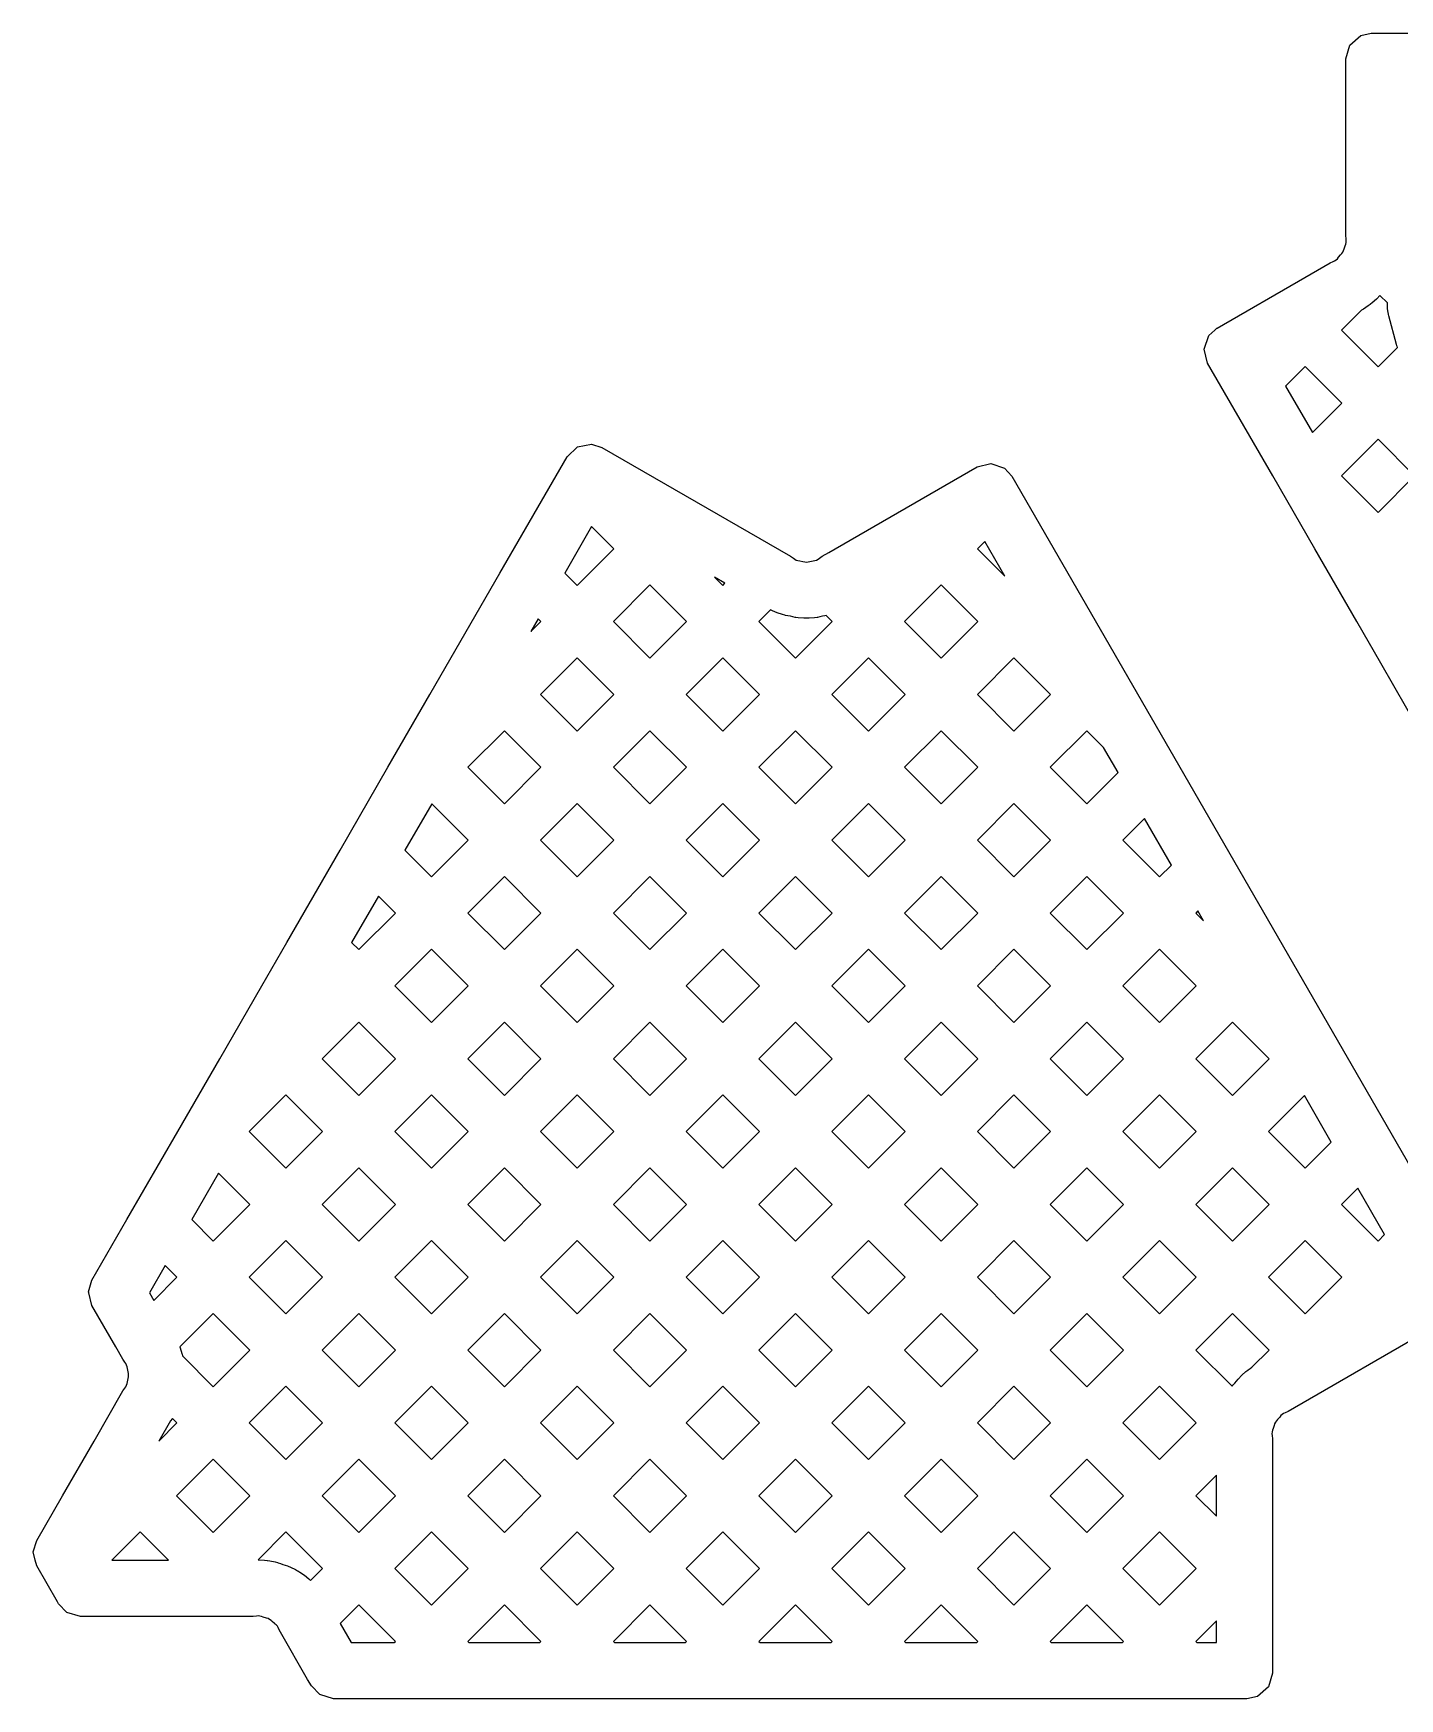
# Model space of a CAD drawing. Extents: x 121.6 to 197.9, y -113.4 to -69.2.
# Drawn here: x 185.16 to 191.81, y -86.55 to -78.45 of the extents above; entities that cross this region are included whole.
import ezdxf

# ---------------------------------------------------------------- set-up
doc = ezdxf.new("R2010")
doc.units = 0
doc.layers.add('BLACK', color=7, linetype='CONTINUOUS')

msp = doc.modelspace()

# ---------------------------------------------------------------- linework, layer by layer
at = {"layer": 'BLACK', "linetype": 'CONTINUOUS'}
for p, q in [((191.568832, -78.506961), (191.621636, -78.461206)), ((191.621636, -78.461206), (191.673147, -78.45)), ((191.673147, -78.45), (196.612182, -78.45)), ((191.549147, -78.574), (191.568832, -78.506961)), ((191.549147, -78.831298), (191.549147, -78.574)), ((191.549147, -79.074994), (191.549147, -78.831298)), ((191.549147, -79.247461), (191.549147, -79.074994)), ((191.549147, -79.433646), (191.549147, -79.247461)), ((191.550208, -79.449831), (191.549147, -79.433646)), ((191.551332, -79.458369), (191.550208, -79.449831)), ((191.513258, -79.539371), (191.523956, -79.527174)), ((191.523956, -79.527174), (191.530041, -79.52109)), ((191.530041, -79.52109), (191.530042, -79.521086)), ((191.530042, -79.521086), (191.5347, -79.514116)), ((191.5347, -79.514116), (191.538405, -79.5066)), ((191.538405, -79.5066), (191.53841, -79.506595)), ((191.53841, -79.506595), (191.540639, -79.498274)), ((191.540639, -79.498274), (191.545856, -79.482908)), ((191.545856, -79.482908), (191.549147, -79.474964)), ((191.549147, -79.474958), (191.550783, -79.466738)), ((191.549147, -79.474964), (191.549147, -79.474958)), ((191.550783, -79.466738), (191.55133, -79.458374)), ((191.55133, -79.458374), (191.551332, -79.458369)), ((191.350059, -79.637399), (191.472235, -79.566861)), ((191.472235, -79.566861), (191.486775, -79.559691)), ((191.486775, -79.559691), (191.494737, -79.556394)), ((191.494737, -79.556394), (191.494739, -79.556391)), ((191.494739, -79.556391), (191.501705, -79.551736)), ((191.501705, -79.551736), (191.508013, -79.546205)), ((191.508013, -79.546205), (191.508016, -79.546204)), ((191.508016, -79.546204), (191.513258, -79.539371)), ((190.923737, -79.883536), (191.350059, -79.637399)), ((191.657591, -79.775912), (191.635231, -79.790853)), ((191.667366, -79.768663), (191.657591, -79.775912)), ((191.667875, -79.768244), (191.667366, -79.768663)), ((191.66839, -79.767876), (191.667875, -79.768244)), ((191.6779, -79.760328), (191.66839, -79.767876)), ((191.698119, -79.742598), (191.6779, -79.760328)), ((191.70685, -79.73415), (191.698119, -79.742598)), ((191.70853, -79.732357), (191.70685, -79.73415)), ((191.714862, -79.724893), (191.70853, -79.732357)), ((191.7515, -79.761531), (191.714862, -79.724893)), ((191.7515, -79.771548), (191.7515, -79.761531)), ((191.751765, -79.779656), (191.7515, -79.771548)), ((191.624455, -79.797289), (191.527665, -79.894079)), ((191.624799, -79.797106), (191.624455, -79.797289)), ((191.635231, -79.790853), (191.624799, -79.797106)), ((191.751872, -79.781289), (191.751765, -79.779656)), ((191.752668, -79.78937), (191.751872, -79.781289)), ((191.755004, -79.807109), (191.752668, -79.78937)), ((191.756322, -79.815093), (191.755004, -79.807109)), ((191.756641, -79.816698), (191.756322, -79.815093)), ((191.758487, -79.824619), (191.756641, -79.816698)), ((191.795523, -79.962835), (191.758487, -79.824619)), ((190.860117, -79.986039), (190.88297, -79.920012)), ((190.88297, -79.920012), (190.911497, -79.894079)), ((190.911497, -79.894079), (190.921977, -79.884552)), ((190.921977, -79.884552), (190.923737, -79.883536)), ((191.527665, -79.894079), (191.705857, -80.072271)), ((190.87659, -80.053939), (190.860117, -79.986039)), ((191.705857, -80.072271), (191.800475, -79.977651)), ((191.797875, -79.970589), (191.795523, -79.962835)), ((191.798401, -79.972139), (191.797875, -79.970589)), ((191.800475, -79.977651), (191.798401, -79.972139)), ((190.941004, -80.165507), (190.87659, -80.053939)), ((191.351597, -80.070149), (191.256238, -80.165507)), ((191.529788, -80.24834), (191.351597, -80.070149)), ((191.19336, -80.6026), (190.941004, -80.165507)), ((191.256238, -80.165507), (191.386682, -80.391445)), ((191.386682, -80.391445), (191.529787, -80.248341)), ((191.529787, -80.248341), (191.529788, -80.24834)), ((187.760315, -80.508963), (187.810881, -80.460749)), ((187.810881, -80.460749), (187.879488, -80.447526)), ((187.879488, -80.447526), (187.929697, -80.463576)), ((187.929697, -80.463576), (188.847468, -80.993452)), ((191.705857, -80.424409), (191.527665, -80.6026)), ((191.884049, -80.602601), (191.705857, -80.424409)), ((187.433584, -81.074877), (187.760315, -80.508963)), ((189.06468, -80.956862), (189.754578, -80.558549)), ((189.754578, -80.558549), (189.822474, -80.542078)), ((189.822474, -80.542078), (189.888501, -80.564931)), ((189.888501, -80.564931), (189.923961, -80.603938)), ((189.923961, -80.603938), (190.69238, -81.934879)), ((191.397892, -80.956861), (191.19336, -80.6026)), ((191.527665, -80.6026), (191.705857, -80.780792)), ((191.705857, -80.780792), (191.884049, -80.602601)), ((187.879261, -80.848939), (187.748816, -81.074877)), ((187.987183, -80.956861), (187.879261, -80.848939)), ((187.848902, -81.095143), (187.987183, -80.956861)), ((189.001308, -80.99345), (189.033152, -80.975065)), ((189.033152, -80.975065), (189.06468, -80.956862)), ((189.791945, -80.92128), (189.756364, -80.956862)), ((189.756364, -80.956862), (189.889155, -81.089653)), ((189.889155, -81.089653), (189.791945, -80.92128)), ((191.602425, -81.311122), (191.397892, -80.956861)), ((188.847468, -80.993452), (188.860955, -81.002463)), ((188.860955, -81.002463), (188.867792, -81.00771)), ((188.867792, -81.00771), (188.867794, -81.00771)), ((188.867794, -81.00771), (188.875318, -81.011421)), ((188.875318, -81.011421), (188.883251, -81.014114)), ((188.883251, -81.014114), (188.883255, -81.014114)), ((188.883255, -81.014114), (188.883256, -81.014115)), ((188.883256, -81.014115), (188.891793, -81.015238)), ((188.891793, -81.015238), (188.907701, -81.018403)), ((188.907701, -81.018403), (188.916018, -81.020632)), ((188.916018, -81.020632), (188.916022, -81.020631)), ((188.916022, -81.020631), (188.924387, -81.02118)), ((188.924387, -81.02118), (188.93275, -81.020631)), ((188.93275, -81.020631), (188.932755, -81.020632)), ((188.932755, -81.020632), (188.941068, -81.018404)), ((188.941068, -81.018404), (188.956973, -81.015239)), ((188.956973, -81.015239), (188.965517, -81.014115)), ((188.965517, -81.014115), (188.965521, -81.014112)), ((188.965521, -81.014112), (188.973467, -81.011415)), ((188.973467, -81.011415), (188.980975, -81.007711)), ((188.980975, -81.007711), (188.980982, -81.00771)), ((188.980982, -81.00771), (188.987818, -81.002464)), ((188.987818, -81.002464), (189.001308, -80.99345)), ((187.26918, -81.359634), (187.433584, -81.074877)), ((187.748816, -81.074877), (187.808992, -81.135053)), ((187.808992, -81.135053), (187.848902, -81.095143)), ((188.163252, -81.13293), (187.985061, -81.311122)), ((188.341443, -81.311121), (188.163252, -81.13293)), ((188.528206, -81.124359), (188.477603, -81.095143)), ((188.477603, -81.095143), (188.517513, -81.135053)), ((188.517513, -81.135053), (188.528206, -81.124359)), ((189.580294, -81.13293), (189.402103, -81.311122)), ((189.758486, -81.311122), (189.580294, -81.13293)), ((187.619924, -81.298123), (187.58441, -81.359634)), ((187.58441, -81.359634), (187.632923, -81.311122)), ((187.632923, -81.311122), (187.619924, -81.298123)), ((187.985061, -81.311122), (188.163252, -81.489313)), ((188.163252, -81.489313), (188.341444, -81.311122)), ((188.341444, -81.311122), (188.341443, -81.311121)), ((188.750462, -81.25424), (188.693581, -81.311121)), ((188.693581, -81.311121), (188.871773, -81.489313)), ((188.759094, -81.258498), (188.750462, -81.25424)), ((188.770249, -81.263335), (188.759094, -81.258498)), ((188.770875, -81.26357), (188.770249, -81.263335)), ((188.771483, -81.263846), (188.770875, -81.26357)), ((188.782788, -81.268312), (188.771483, -81.263846)), ((188.808243, -81.276951), (188.782788, -81.268312)), ((188.819924, -81.280287), (188.808243, -81.276951)), ((188.822316, -81.280845), (188.819924, -81.280287)), ((188.83431, -81.283027), (188.822316, -81.280845)), ((188.846471, -81.284627), (188.83431, -81.283027)), ((188.858331, -81.287806), (188.846471, -81.284627)), ((188.870254, -81.290381), (188.858331, -81.287806)), ((188.872679, -81.290781), (188.870254, -81.290381)), ((188.871773, -81.489313), (189.049965, -81.311122)), ((188.884752, -81.292169), (188.872679, -81.290781)), ((188.91158, -81.293927), (188.884752, -81.292169)), ((188.923775, -81.294125), (188.91158, -81.293927)), ((188.924387, -81.294104), (188.923775, -81.294125)), ((188.924999, -81.294125), (188.924387, -81.294104)), ((188.937194, -81.293927), (188.924999, -81.294125)), ((188.964023, -81.292169), (188.937194, -81.293927)), ((188.976104, -81.290779), (188.964023, -81.292169)), ((188.978528, -81.290379), (188.976104, -81.290779)), ((188.990446, -81.287805), (188.978528, -81.290379)), ((189.002304, -81.284626), (188.990446, -81.287805)), ((189.014466, -81.283026), (189.002304, -81.284626)), ((189.020729, -81.281886), (189.014466, -81.283026)), ((189.049965, -81.311122), (189.020729, -81.281886)), ((189.402103, -81.311122), (189.580294, -81.489313)), ((189.580294, -81.489313), (189.758486, -81.311122)), ((191.719014, -81.513061), (191.602425, -81.311122)), ((187.092656, -81.665382), (187.26918, -81.359634)), ((187.808992, -81.487191), (187.6308, -81.665382)), ((187.987183, -81.665382), (187.808992, -81.487191)), ((188.517513, -81.487191), (188.339321, -81.665382)), ((188.695704, -81.665382), (188.517513, -81.487191)), ((189.226034, -81.487191), (189.047842, -81.665382)), ((189.404225, -81.665382), (189.226034, -81.487191)), ((189.934555, -81.487191), (189.756363, -81.665382)), ((190.112746, -81.665382), (189.934555, -81.487191)), ((191.909836, -81.843574), (191.719014, -81.513061)), ((186.888123, -82.019643), (187.092656, -81.665382)), ((187.6308, -81.665382), (187.808992, -81.843574)), ((187.808992, -81.843574), (187.987183, -81.665382)), ((188.339321, -81.665382), (188.517513, -81.843574)), ((188.517513, -81.843574), (188.695704, -81.665382)), ((189.047842, -81.665382), (189.226034, -81.843574)), ((189.226034, -81.843574), (189.404225, -81.665382)), ((189.756363, -81.665382), (189.934555, -81.843574)), ((189.934555, -81.843574), (190.112746, -81.665382)), ((187.454731, -81.841451), (187.27654, -82.019643)), ((187.632923, -82.019643), (187.454731, -81.841451)), ((188.163252, -81.841451), (187.985061, -82.019643)), ((188.341444, -82.019643), (188.163252, -81.841451)), ((188.871773, -81.841451), (188.693582, -82.019643)), ((189.049965, -82.019643), (188.871773, -81.841451)), ((189.580294, -81.841451), (189.402103, -82.019643)), ((189.758486, -82.019643), (189.580294, -81.841451)), ((190.288815, -81.841451), (190.110624, -82.019643)), ((190.370183, -81.922819), (190.288815, -81.841451)), ((190.441062, -82.045585), (190.370183, -81.922819)), ((190.69238, -81.934879), (192.163277, -84.482547)), ((186.655574, -82.42243), (186.888123, -82.019643)), ((187.27654, -82.019643), (187.454731, -82.197834)), ((187.454731, -82.197834), (187.632923, -82.019643)), ((187.985061, -82.019643), (188.163252, -82.197834)), ((188.163252, -82.197834), (188.341444, -82.019643)), ((188.693582, -82.019643), (188.871773, -82.197834)), ((188.871773, -82.197834), (189.049965, -82.019643)), ((189.402103, -82.019643), (189.580294, -82.197834)), ((189.580294, -82.197834), (189.758486, -82.019643)), ((190.110624, -82.019643), (190.288815, -82.197834)), ((190.288815, -82.197834), (190.441062, -82.045585)), ((187.10125, -82.196491), (186.970806, -82.42243)), ((187.278662, -82.373903), (187.10125, -82.196491)), ((187.808992, -82.195712), (187.6308, -82.373903)), ((187.987183, -82.373903), (187.808992, -82.195712)), ((188.517513, -82.195712), (188.339321, -82.373903)), ((188.695704, -82.373903), (188.517513, -82.195712)), ((189.226034, -82.195712), (189.047842, -82.373903)), ((189.404225, -82.373903), (189.226034, -82.195712)), ((189.934555, -82.195712), (189.756363, -82.373903)), ((190.112746, -82.373903), (189.934555, -82.195712)), ((190.569955, -82.268833), (190.464885, -82.373904)), ((190.700399, -82.49477), (190.569955, -82.268833)), ((186.396238, -82.871614), (186.655574, -82.42243)), ((186.970806, -82.42243), (187.100471, -82.552095)), ((187.100471, -82.552095), (187.278662, -82.373903)), ((187.6308, -82.373903), (187.808992, -82.552095)), ((187.808992, -82.552095), (187.987183, -82.373903)), ((188.339321, -82.373903), (188.517513, -82.552095)), ((188.517513, -82.552095), (188.695704, -82.373903)), ((189.047842, -82.373903), (189.226034, -82.552095)), ((189.226034, -82.552095), (189.404225, -82.373903)), ((189.756363, -82.373903), (189.934555, -82.552095)), ((189.934555, -82.552095), (190.112745, -82.373904)), ((190.112745, -82.373904), (190.112746, -82.373903)), ((190.464885, -82.373904), (190.643075, -82.552094)), ((190.643075, -82.552094), (190.700399, -82.49477)), ((187.454731, -82.549972), (187.27654, -82.728164)), ((187.632923, -82.728164), (187.454731, -82.549972)), ((188.163252, -82.549972), (187.985061, -82.728164)), ((188.341444, -82.728164), (188.163252, -82.549972)), ((188.871773, -82.549972), (188.693582, -82.728164)), ((189.049965, -82.728164), (188.871773, -82.549972)), ((189.580294, -82.549972), (189.402103, -82.728164)), ((189.758486, -82.728164), (189.580294, -82.549972)), ((190.288815, -82.549972), (190.110624, -82.728164)), ((190.467007, -82.728164), (190.288815, -82.549972)), ((186.841914, -82.645676), (186.711469, -82.871614)), ((186.924402, -82.728164), (186.841914, -82.645676)), ((186.74621, -82.906355), (186.924402, -82.728164)), ((187.27654, -82.728164), (187.454731, -82.906355)), ((187.454731, -82.906355), (187.632923, -82.728164)), ((187.985061, -82.728164), (188.163252, -82.906355)), ((188.163252, -82.906355), (188.341444, -82.728164)), ((188.693582, -82.728164), (188.871773, -82.906355)), ((188.871773, -82.906355), (189.049965, -82.728164)), ((189.402103, -82.728164), (189.580294, -82.906355)), ((189.580294, -82.906355), (189.758486, -82.728164)), ((190.110624, -82.728164), (190.288815, -82.906355)), ((190.288815, -82.906355), (190.467007, -82.728164)), ((190.829291, -82.718017), (190.819145, -82.728164)), ((190.819145, -82.728164), (190.857012, -82.766031)), ((190.857012, -82.766031), (190.829291, -82.718017)), ((186.274527, -83.082424), (186.396238, -82.871614)), ((186.711469, -82.871614), (186.74621, -82.906355)), ((187.100471, -82.904233), (186.922279, -83.082424)), ((187.278662, -83.082424), (187.100471, -82.904233)), ((187.808992, -82.904233), (187.6308, -83.082424)), ((187.987183, -83.082424), (187.808992, -82.904233)), ((188.517513, -82.904233), (188.339321, -83.082424)), ((188.695704, -83.082424), (188.517513, -82.904233)), ((189.226034, -82.904233), (189.047842, -83.082424)), ((189.404225, -83.082424), (189.226034, -82.904233)), ((189.934555, -82.904233), (189.756363, -83.082424)), ((190.112746, -83.082424), (189.934555, -82.904233)), ((190.643076, -82.904233), (190.464884, -83.082424)), ((190.821267, -83.082424), (190.643076, -82.904233)), ((186.069994, -83.436685), (186.274527, -83.082424)), ((186.922279, -83.082424), (187.100471, -83.260616)), ((187.100471, -83.260616), (187.278662, -83.082424)), ((187.6308, -83.082424), (187.808992, -83.260616)), ((187.808992, -83.260616), (187.987183, -83.082424)), ((188.339321, -83.082424), (188.517513, -83.260616)), ((188.517513, -83.260616), (188.695704, -83.082424)), ((189.047842, -83.082424), (189.226034, -83.260616)), ((189.226034, -83.260616), (189.404225, -83.082424)), ((189.756363, -83.082424), (189.934555, -83.260616)), ((189.934555, -83.260616), (190.112746, -83.082424)), ((190.464884, -83.082424), (190.643076, -83.260616)), ((190.643076, -83.260616), (190.821267, -83.082424)), ((186.74621, -83.258493), (186.568019, -83.436685)), ((186.924402, -83.436685), (186.74621, -83.258493)), ((187.454731, -83.258493), (187.27654, -83.436685)), ((187.632923, -83.436685), (187.454731, -83.258493)), ((188.163252, -83.258493), (187.985061, -83.436685)), ((188.341444, -83.436685), (188.163252, -83.258493)), ((188.871773, -83.258493), (188.693582, -83.436685)), ((189.049965, -83.436685), (188.871773, -83.258493)), ((189.580294, -83.258493), (189.402103, -83.436685)), ((189.758486, -83.436685), (189.580294, -83.258493)), ((190.288815, -83.258493), (190.110624, -83.436685)), ((190.467007, -83.436685), (190.288815, -83.258493)), ((190.997336, -83.258493), (190.819145, -83.436685)), ((191.175528, -83.436685), (190.997336, -83.258493)), ((185.865462, -83.790945), (186.069994, -83.436685)), ((186.568019, -83.436685), (186.74621, -83.614876)), ((186.74621, -83.614876), (186.924402, -83.436685)), ((187.27654, -83.436685), (187.454731, -83.614876)), ((187.454731, -83.614876), (187.632923, -83.436685)), ((187.985061, -83.436685), (188.163252, -83.614876)), ((188.163252, -83.614876), (188.341444, -83.436685)), ((188.693582, -83.436685), (188.871773, -83.614876)), ((188.871773, -83.614876), (189.049965, -83.436685)), ((189.402103, -83.436685), (189.580294, -83.614876)), ((189.580294, -83.614876), (189.758486, -83.436685)), ((190.110624, -83.436685), (190.288815, -83.614876)), ((190.288815, -83.614876), (190.467007, -83.436685)), ((190.819145, -83.436685), (190.997336, -83.614876)), ((190.997336, -83.614876), (191.175528, -83.436685)), ((186.39195, -83.612754), (186.213758, -83.790945)), ((186.570141, -83.790945), (186.39195, -83.612754)), ((187.100471, -83.612754), (186.922279, -83.790945)), ((187.278662, -83.790945), (187.100471, -83.612754)), ((187.808992, -83.612754), (187.6308, -83.790945)), ((187.987183, -83.790945), (187.808992, -83.612754)), ((188.517513, -83.612754), (188.339321, -83.790945)), ((188.695704, -83.790945), (188.517513, -83.612754)), ((189.226034, -83.612754), (189.047842, -83.790945)), ((189.404225, -83.790945), (189.226034, -83.612754)), ((189.934555, -83.612754), (189.756363, -83.790945)), ((190.112746, -83.790945), (189.934555, -83.612754)), ((190.643076, -83.612754), (190.464884, -83.790945)), ((190.821267, -83.790945), (190.643076, -83.612754)), ((191.347965, -83.616386), (191.173405, -83.790945)), ((191.478409, -83.842324), (191.347965, -83.616386)), ((185.618228, -84.219167), (185.865462, -83.790945)), ((186.213758, -83.790945), (186.39195, -83.969137)), ((186.39195, -83.969137), (186.570141, -83.790945)), ((186.922279, -83.790945), (187.100471, -83.969137)), ((187.100471, -83.969137), (187.278662, -83.790945)), ((187.6308, -83.790945), (187.808992, -83.969137)), ((187.808992, -83.969137), (187.987183, -83.790945)), ((188.339321, -83.790945), (188.517513, -83.969137)), ((188.517513, -83.969137), (188.695704, -83.790945)), ((189.047842, -83.790945), (189.226034, -83.969137)), ((189.226034, -83.969137), (189.404225, -83.790945)), ((189.756363, -83.790945), (189.934555, -83.969137)), ((189.934555, -83.969137), (190.112746, -83.790945)), ((190.464884, -83.790945), (190.643076, -83.969137)), ((190.643076, -83.969137), (190.821267, -83.790945)), ((191.173405, -83.790945), (191.351597, -83.969137)), ((191.351597, -83.969137), (191.478409, -83.842324)), ((186.74621, -83.967014), (186.568019, -84.145206)), ((186.924402, -84.145206), (186.74621, -83.967014)), ((187.454731, -83.967014), (187.27654, -84.145206)), ((187.632923, -84.145206), (187.454731, -83.967014)), ((188.163252, -83.967014), (187.985061, -84.145206)), ((188.341444, -84.145206), (188.163252, -83.967014)), ((188.871773, -83.967014), (188.693582, -84.145206)), ((189.049965, -84.145206), (188.871773, -83.967014)), ((189.580294, -83.967014), (189.402103, -84.145206)), ((189.758486, -84.145206), (189.580294, -83.967014)), ((190.288815, -83.967014), (190.110624, -84.145206)), ((190.467007, -84.145206), (190.288815, -83.967014)), ((190.997336, -83.967014), (190.819145, -84.145206)), ((191.175528, -84.145206), (190.997336, -83.967014)), ((186.063904, -83.993229), (185.933459, -84.219167)), ((186.215881, -84.145206), (186.063904, -83.993229)), ((191.607301, -84.06557), (191.527666, -84.145206)), ((191.737747, -84.291508), (191.607301, -84.06557)), ((186.037689, -84.323397), (186.215881, -84.145206)), ((186.568019, -84.145206), (186.74621, -84.323397)), ((186.74621, -84.323397), (186.924402, -84.145206)), ((187.27654, -84.145206), (187.454731, -84.323397)), ((187.454731, -84.323397), (187.632923, -84.145206)), ((187.985061, -84.145206), (188.163252, -84.323397)), ((188.163252, -84.323397), (188.341444, -84.145206)), ((188.693582, -84.145206), (188.871773, -84.323397)), ((188.871773, -84.323397), (189.049965, -84.145206)), ((189.402103, -84.145206), (189.580294, -84.323397)), ((189.580294, -84.323397), (189.758486, -84.145206)), ((190.110624, -84.145206), (190.288815, -84.323397)), ((190.288815, -84.323397), (190.467007, -84.145206)), ((190.819145, -84.145206), (190.997336, -84.323397)), ((190.997336, -84.323397), (191.175528, -84.145206)), ((191.527666, -84.145206), (191.705857, -84.323397)), ((185.448269, -84.513544), (185.618228, -84.219167)), ((185.933459, -84.219167), (186.037689, -84.323397)), ((191.705857, -84.323397), (191.737747, -84.291508)), ((186.39195, -84.321275), (186.213758, -84.499466)), ((186.570141, -84.499466), (186.39195, -84.321275)), ((187.100471, -84.321275), (186.922279, -84.499466)), ((187.278662, -84.499466), (187.100471, -84.321275)), ((187.808992, -84.321275), (187.6308, -84.499466)), ((187.987183, -84.499466), (187.808992, -84.321275)), ((188.517513, -84.321275), (188.339321, -84.499466)), ((188.695704, -84.499466), (188.517513, -84.321275)), ((189.226034, -84.321275), (189.047842, -84.499466)), ((189.404225, -84.499466), (189.226034, -84.321275)), ((189.934555, -84.321275), (189.756363, -84.499466)), ((190.112746, -84.499466), (189.934555, -84.321275)), ((190.643076, -84.321275), (190.464884, -84.499466)), ((190.821267, -84.499466), (190.643076, -84.321275)), ((191.351597, -84.321275), (191.173405, -84.499466)), ((191.529788, -84.499466), (191.351597, -84.321275)), ((185.804567, -84.442413), (185.727707, -84.575538)), ((185.86162, -84.499466), (185.804567, -84.442413)), ((185.431798, -84.569641), (185.448269, -84.513544)), ((185.748878, -84.612207), (185.86162, -84.499466)), ((186.213758, -84.499466), (186.39195, -84.677658)), ((186.39195, -84.677658), (186.570141, -84.499466)), ((186.922279, -84.499466), (187.100471, -84.677658)), ((187.100471, -84.677658), (187.278662, -84.499466)), ((187.6308, -84.499466), (187.808992, -84.677658)), ((187.808992, -84.677658), (187.987183, -84.499466)), ((188.339321, -84.499466), (188.517513, -84.677658)), ((188.517513, -84.677658), (188.695704, -84.499466)), ((189.047842, -84.499466), (189.226034, -84.677658)), ((189.226034, -84.677658), (189.404225, -84.499466)), ((189.756363, -84.499466), (189.934555, -84.677658)), ((189.934555, -84.677658), (190.112746, -84.499466)), ((190.464884, -84.499466), (190.643076, -84.677658)), ((190.643076, -84.677658), (190.821267, -84.499466)), ((191.173405, -84.499466), (191.351597, -84.677658)), ((191.351597, -84.677658), (191.529788, -84.499466)), ((185.433229, -84.575538), (185.431798, -84.569641)), ((185.44827, -84.637537), (185.433229, -84.575538)), ((185.727707, -84.575538), (185.748878, -84.612207)), ((185.564, -84.837985), (185.44827, -84.637537)), ((186.03769, -84.675536), (185.875239, -84.837985)), ((186.215881, -84.853727), (186.03769, -84.675536)), ((186.74621, -84.675535), (186.568019, -84.853727)), ((186.924402, -84.853727), (186.74621, -84.675535)), ((187.454731, -84.675535), (187.27654, -84.853727)), ((187.632923, -84.853727), (187.454731, -84.675535)), ((188.163252, -84.675535), (187.985061, -84.853727)), ((188.341444, -84.853727), (188.163252, -84.675535)), ((188.871773, -84.675535), (188.693582, -84.853727)), ((189.049965, -84.853727), (188.871773, -84.675535)), ((189.580294, -84.675535), (189.402103, -84.853727)), ((189.758486, -84.853727), (189.580294, -84.675535)), ((190.288815, -84.675535), (190.110624, -84.853727)), ((190.467007, -84.853727), (190.288815, -84.675535)), ((190.997336, -84.675535), (190.819145, -84.853727)), ((191.175527, -84.853726), (190.997336, -84.675535)), ((192.122137, -84.659289), (191.268974, -85.151864)), ((185.599015, -84.898633), (185.564, -84.837985)), ((185.875239, -84.837985), (185.882507, -84.859398)), ((185.882507, -84.859398), (185.885845, -84.87109)), ((185.885845, -84.87109), (185.886403, -84.873483)), ((185.886403, -84.873483), (185.887993, -84.882222)), ((186.037689, -85.031918), (186.215881, -84.853727)), ((186.568019, -84.853727), (186.74621, -85.031918)), ((186.74621, -85.031918), (186.924402, -84.853727)), ((187.27654, -84.853727), (187.454731, -85.031918)), ((187.454731, -85.031918), (187.632923, -84.853727)), ((187.985061, -84.853727), (188.163252, -85.031918)), ((188.163252, -85.031918), (188.341444, -84.853727)), ((188.693582, -84.853727), (188.871773, -85.031918)), ((188.871773, -85.031918), (189.049965, -84.853727)), ((189.402103, -84.853727), (189.580294, -85.031918)), ((189.580294, -85.031918), (189.758486, -84.853727)), ((190.110624, -84.853727), (190.288815, -85.031918)), ((190.288815, -85.031918), (190.467007, -84.853727)), ((190.819145, -84.853727), (190.995291, -85.029873)), ((191.092124, -84.937129), (191.175527, -84.853726)), ((185.608023, -84.912113), (185.599015, -84.898633)), ((185.613266, -84.918946), (185.608023, -84.912113)), ((185.613266, -84.918948), (185.613266, -84.918946)), ((185.616976, -84.926469), (185.613266, -84.918948)), ((185.61967, -84.934407), (185.616976, -84.926469)), ((185.61967, -84.934408), (185.61967, -84.934407)), ((185.619671, -84.93441), (185.61967, -84.934408)), ((185.620794, -84.942946), (185.619671, -84.93441)), ((185.623956, -84.958847), (185.620794, -84.942946)), ((185.626188, -84.967173), (185.623956, -84.958847)), ((185.887993, -84.882222), (186.037689, -85.031918)), ((191.04309, -84.97613), (191.063293, -84.958413)), ((191.063293, -84.958413), (191.072809, -84.950859)), ((191.072809, -84.950859), (191.073338, -84.950479)), ((191.073338, -84.950479), (191.073847, -84.950062)), ((191.073847, -84.950062), (191.083633, -84.942803)), ((191.083633, -84.942803), (191.092124, -84.937129)), ((185.599014, -85.052449), (185.608026, -85.038963)), ((185.608026, -85.038963), (185.613266, -85.032135)), ((185.613266, -85.032135), (185.613267, -85.032128)), ((185.613267, -85.032128), (185.616975, -85.02461)), ((185.616975, -85.02461), (185.619669, -85.016675)), ((185.619668, -85.016675), (185.619671, -85.016672)), ((185.619669, -85.016675), (185.619668, -85.016675)), ((185.619671, -85.016672), (185.620794, -85.008131)), ((185.620794, -85.008131), (185.623958, -84.992227)), ((185.623958, -84.992227), (185.626188, -84.983909)), ((185.626187, -84.967178), (185.626188, -84.967173)), ((185.626736, -84.975549), (185.626187, -84.967178)), ((185.626187, -84.983905), (185.626188, -84.983904)), ((185.626188, -84.983909), (185.626187, -84.983905)), ((185.626188, -84.983904), (185.626736, -84.975549)), ((186.39195, -85.029796), (186.213758, -85.207987)), ((186.570141, -85.207987), (186.39195, -85.029796)), ((187.100471, -85.029796), (186.922279, -85.207987)), ((187.278662, -85.207987), (187.100471, -85.029796)), ((187.808992, -85.029796), (187.6308, -85.207987)), ((187.987183, -85.207987), (187.808992, -85.029796)), ((188.517513, -85.029796), (188.339321, -85.207987)), ((188.695704, -85.207987), (188.517513, -85.029796)), ((189.226034, -85.029796), (189.047842, -85.207987)), ((189.404225, -85.207987), (189.226034, -85.029796)), ((189.934555, -85.029796), (189.756363, -85.207987)), ((190.112746, -85.207987), (189.934555, -85.029796)), ((190.643076, -85.029796), (190.464884, -85.207987)), ((190.821267, -85.207987), (190.643076, -85.029796)), ((190.995291, -85.029873), (190.998898, -85.025011)), ((190.998898, -85.025011), (191.000455, -85.023114)), ((191.000455, -85.023114), (191.008611, -85.014115)), ((191.008611, -85.014115), (191.017308, -85.005415)), ((191.017308, -85.005415), (191.024802, -84.995652)), ((191.024802, -84.995652), (191.03268, -84.986369)), ((191.03268, -84.986369), (191.034359, -84.984577)), ((191.034359, -84.984577), (191.04309, -84.97613)), ((185.458432, -85.295944), (185.599014, -85.052449)), ((185.830552, -85.197411), (185.773663, -85.295944)), ((185.838028, -85.187671), (185.830552, -85.197411)), ((185.839368, -85.185735), (185.838028, -85.187671)), ((185.86162, -85.207987), (185.839368, -85.185735)), ((191.211168, -85.197635), (191.206506, -85.20461)), ((191.217264, -85.191538), (191.211168, -85.197635)), ((191.227942, -85.179363), (191.217264, -85.191538)), ((191.233191, -85.172523), (191.227942, -85.179363)), ((191.239498, -85.166992), (191.233191, -85.172523)), ((191.246471, -85.162333), (191.239498, -85.166992)), ((191.254434, -85.159035), (191.246471, -85.162333)), ((191.268974, -85.151864), (191.254434, -85.159035)), ((185.773663, -85.295944), (185.86162, -85.207987)), ((186.213758, -85.207987), (186.39195, -85.386179)), ((186.39195, -85.386179), (186.570141, -85.207987)), ((186.922279, -85.207987), (187.100471, -85.386179)), ((187.100471, -85.386179), (187.278662, -85.207987)), ((187.6308, -85.207987), (187.808992, -85.386179)), ((187.808992, -85.386179), (187.987183, -85.207987)), ((188.339321, -85.207987), (188.517513, -85.386179)), ((188.517513, -85.386179), (188.695704, -85.207987)), ((189.047842, -85.207987), (189.226034, -85.386179)), ((189.226034, -85.386179), (189.404225, -85.207987)), ((189.756363, -85.207987), (189.934555, -85.386179)), ((189.934555, -85.386179), (190.112746, -85.207987)), ((190.464884, -85.207987), (190.643076, -85.386179)), ((190.643076, -85.386179), (190.821267, -85.207987)), ((191.190424, -85.251991), (191.189876, -85.260361)), ((191.189876, -85.260361), (191.191, -85.268897)), ((191.192061, -85.24376), (191.190424, -85.251991)), ((191.191, -85.268897), (191.192061, -85.285082)), ((191.195361, -85.235793), (191.192061, -85.24376)), ((191.200567, -85.220456), (191.195361, -85.235793)), ((191.202798, -85.212132), (191.200567, -85.220456)), ((191.206506, -85.20461), (191.202798, -85.212132)), ((185.30468, -85.562248), (185.458432, -85.295944)), ((191.192061, -85.285082), (191.192061, -86.425079)), ((186.037689, -85.384056), (185.859498, -85.562248)), ((186.215881, -85.562248), (186.037689, -85.384056)), ((186.74621, -85.384056), (186.568019, -85.562248)), ((186.924402, -85.562248), (186.74621, -85.384056)), ((187.454731, -85.384056), (187.27654, -85.562248)), ((187.632923, -85.562248), (187.454731, -85.384056)), ((188.163252, -85.384056), (187.985061, -85.562248)), ((188.341444, -85.562248), (188.163252, -85.384056)), ((188.871773, -85.384056), (188.693582, -85.562248)), ((189.049965, -85.562248), (188.871773, -85.384056)), ((189.580294, -85.384056), (189.402103, -85.562248)), ((189.758486, -85.562248), (189.580294, -85.384056)), ((190.288815, -85.384056), (190.110624, -85.562248)), ((190.467007, -85.562248), (190.288815, -85.384056)), ((190.919061, -85.462332), (190.819145, -85.562248)), ((190.919061, -85.662164), (190.919061, -85.462332)), ((185.17921, -85.779568), (185.30468, -85.562248)), ((185.859498, -85.562248), (186.037689, -85.740439)), ((186.037689, -85.740439), (186.215881, -85.562248)), ((186.568019, -85.562248), (186.74621, -85.740439)), ((186.74621, -85.740439), (186.924402, -85.562248)), ((187.27654, -85.562248), (187.454731, -85.740439)), ((187.454731, -85.740439), (187.632923, -85.562248)), ((187.985061, -85.562248), (188.163252, -85.740439)), ((188.163252, -85.740439), (188.341444, -85.562248)), ((188.693582, -85.562248), (188.871773, -85.740439)), ((188.871773, -85.740439), (189.049965, -85.562248)), ((189.402103, -85.562248), (189.580294, -85.740439)), ((189.580294, -85.740439), (189.758486, -85.562248)), ((190.110624, -85.562248), (190.288815, -85.740439)), ((190.288815, -85.740439), (190.467007, -85.562248)), ((190.819145, -85.562248), (190.919061, -85.662164)), ((185.683429, -85.738317), (185.545667, -85.876079)), ((185.818636, -85.873524), (185.683429, -85.738317)), ((186.39195, -85.738317), (186.256742, -85.873524)), ((186.570141, -85.916508), (186.39195, -85.738317)), ((187.100471, -85.738317), (186.922279, -85.916508)), ((187.278662, -85.916508), (187.100471, -85.738317)), ((187.808992, -85.738317), (187.6308, -85.916508)), ((187.987183, -85.916508), (187.808992, -85.738317)), ((188.517513, -85.738317), (188.339321, -85.916508)), ((188.695704, -85.916508), (188.517513, -85.738317)), ((189.226034, -85.738317), (189.047842, -85.916508)), ((189.404225, -85.916508), (189.226034, -85.738317)), ((189.934555, -85.738317), (189.756363, -85.916508)), ((190.112746, -85.916508), (189.934555, -85.738317)), ((190.643076, -85.738317), (190.464884, -85.916508)), ((190.821267, -85.916508), (190.643076, -85.738317)), ((185.162738, -85.835666), (185.17921, -85.779568)), ((185.172542, -85.876079), (185.162738, -85.835666)), ((185.17921, -85.903563), (185.172542, -85.876079)), ((185.27982, -86.077825), (185.17921, -85.903563)), ((185.545667, -85.876079), (185.821191, -85.876079)), ((185.821191, -85.876079), (185.818636, -85.873524)), ((186.256742, -85.873524), (186.261312, -85.873599)), ((186.261312, -85.873599), (186.288136, -85.875357)), ((186.288136, -85.875357), (186.300216, -85.876747)), ((186.300216, -85.876747), (186.300871, -85.876855)), ((186.300871, -85.876855), (186.301519, -85.876919)), ((186.301519, -85.876919), (186.313537, -85.878702)), ((186.313537, -85.878702), (186.339901, -85.883945)), ((186.339901, -85.883945), (186.351703, -85.8869)), ((186.351703, -85.8869), (186.354054, -85.887613)), ((186.354054, -85.887613), (186.365511, -85.891712)), ((186.365511, -85.891712), (186.376866, -85.896414)), ((186.376866, -85.896414), (186.388751, -85.8996)), ((186.388751, -85.8996), (186.400299, -85.90331)), ((186.400299, -85.90331), (186.402599, -85.904175)), ((186.402599, -85.904175), (186.413801, -85.90903)), ((186.413801, -85.90903), (186.437909, -85.920921)), ((186.437909, -85.920921), (186.448518, -85.926816)), ((186.448518, -85.926816), (186.449076, -85.927163)), ((186.449076, -85.927163), (186.449682, -85.927487)), ((186.449682, -85.927487), (186.46009, -85.933728)), ((186.512102, -85.974546), (186.570141, -85.916508)), ((186.922279, -85.916508), (187.100471, -86.0947)), ((187.100471, -86.0947), (187.278662, -85.916508)), ((187.6308, -85.916508), (187.808992, -86.0947)), ((187.808992, -86.0947), (187.987183, -85.916508)), ((188.339321, -85.916508), (188.517513, -86.0947)), ((188.517513, -86.0947), (188.695704, -85.916508)), ((189.047842, -85.916508), (189.226034, -86.0947)), ((189.226034, -86.0947), (189.404225, -85.916508)), ((189.756363, -85.916508), (189.934555, -86.0947)), ((189.934555, -86.0947), (190.112746, -85.916508)), ((190.464884, -85.916508), (190.643076, -86.0947)), ((190.643076, -86.0947), (190.821267, -85.916508)), ((186.46009, -85.933728), (186.482441, -85.948663)), ((186.482441, -85.948663), (186.492224, -85.955919)), ((186.492224, -85.955919), (186.494122, -85.957477)), ((186.494122, -85.957477), (186.503125, -85.965638)), ((186.503125, -85.965638), (186.511809, -85.974321)), ((186.511809, -85.974321), (186.512102, -85.974546)), ((185.285163, -86.087079), (185.27982, -86.077825)), ((185.325511, -86.129394), (185.285163, -86.087079)), ((186.74621, -86.092577), (186.655781, -86.183006)), ((186.924402, -86.270769), (186.74621, -86.092577)), ((187.454731, -86.092577), (187.27654, -86.270769)), ((187.632923, -86.270769), (187.454731, -86.092577)), ((188.163252, -86.092577), (187.985061, -86.270769)), ((188.341444, -86.270769), (188.163252, -86.092577)), ((188.871773, -86.092577), (188.693582, -86.270769)), ((189.049965, -86.270769), (188.871773, -86.092577)), ((189.580294, -86.092577), (189.402103, -86.270769)), ((189.758486, -86.270769), (189.580294, -86.092577)), ((190.288815, -86.092577), (190.110624, -86.270769)), ((190.467007, -86.270769), (190.288815, -86.092577)), ((185.39255, -86.149079), (185.325511, -86.129394)), ((186.232149, -86.149079), (185.39255, -86.149079)), ((186.248334, -86.148018), (186.232149, -86.149079)), ((186.256869, -86.146894), (186.248334, -86.148018)), ((186.256871, -86.146894), (186.256869, -86.146894)), ((186.256872, -86.146894), (186.256871, -86.146894)), ((186.265242, -86.147442), (186.256872, -86.146894)), ((186.273467, -86.149078), (186.265242, -86.147442)), ((186.281424, -86.152374), (186.273467, -86.149078)), ((186.296778, -86.157586), (186.281424, -86.152374)), ((186.305095, -86.159814), (186.296778, -86.157586)), ((186.312622, -86.163527), (186.305095, -86.159814)), ((186.319592, -86.168184), (186.312622, -86.163527)), ((186.325678, -86.17427), (186.319592, -86.168184)), ((190.919061, -86.170853), (190.819145, -86.270769)), ((190.919061, -86.276079), (190.919061, -86.170853)), ((186.335639, -86.183006), (186.325678, -86.17427)), ((186.337872, -86.184964), (186.335639, -86.183006)), ((186.339472, -86.186192), (186.337872, -86.184964)), ((186.344706, -86.190208), (186.339472, -86.186192)), ((186.350241, -86.19652), (186.344706, -86.190208)), ((186.354893, -86.203483), (186.350241, -86.19652)), ((186.354894, -86.203486), (186.354893, -86.203483)), ((186.354897, -86.203489), (186.354894, -86.203486)), ((186.358196, -86.211455), (186.354897, -86.203489)), ((186.365362, -86.225986), (186.358196, -86.211455)), ((186.497755, -86.455296), (186.365362, -86.225986)), ((186.655781, -86.183006), (186.709517, -86.276079)), ((186.709517, -86.276079), (186.919092, -86.276079)), ((186.919092, -86.276079), (186.924402, -86.270769)), ((187.27654, -86.270769), (187.28185, -86.276079)), ((187.28185, -86.276079), (187.627613, -86.276079)), ((187.627613, -86.276079), (187.632923, -86.270769)), ((187.985061, -86.270769), (187.990371, -86.276079)), ((187.990371, -86.276079), (188.336134, -86.276079)), ((188.336134, -86.276079), (188.341444, -86.270769)), ((188.693582, -86.270769), (188.698892, -86.276079)), ((188.698892, -86.276079), (189.044655, -86.276079)), ((189.044655, -86.276079), (189.049965, -86.270769)), ((189.402103, -86.270769), (189.407413, -86.276079)), ((189.407413, -86.276079), (189.753176, -86.276079)), ((189.753176, -86.276079), (189.758486, -86.270769)), ((190.110624, -86.270769), (190.115934, -86.276079)), ((190.115934, -86.276079), (190.461697, -86.276079)), ((190.461697, -86.276079), (190.467007, -86.270769)), ((190.819145, -86.270769), (190.824455, -86.276079)), ((190.824455, -86.276079), (190.919061, -86.276079)), ((186.516105, -86.487079), (186.497755, -86.455296)), ((186.556453, -86.529394), (186.516105, -86.487079)), ((191.172376, -86.492118), (191.119572, -86.537873)), ((191.192061, -86.425079), (191.172376, -86.492118)), ((186.623492, -86.549079), (186.556453, -86.529394)), ((191.068061, -86.549079), (186.623492, -86.549079)), ((191.119572, -86.537873), (191.068061, -86.549079))]:
    msp.add_line(p, q, dxfattribs=at)

doc.saveas('drawing.dxf')
